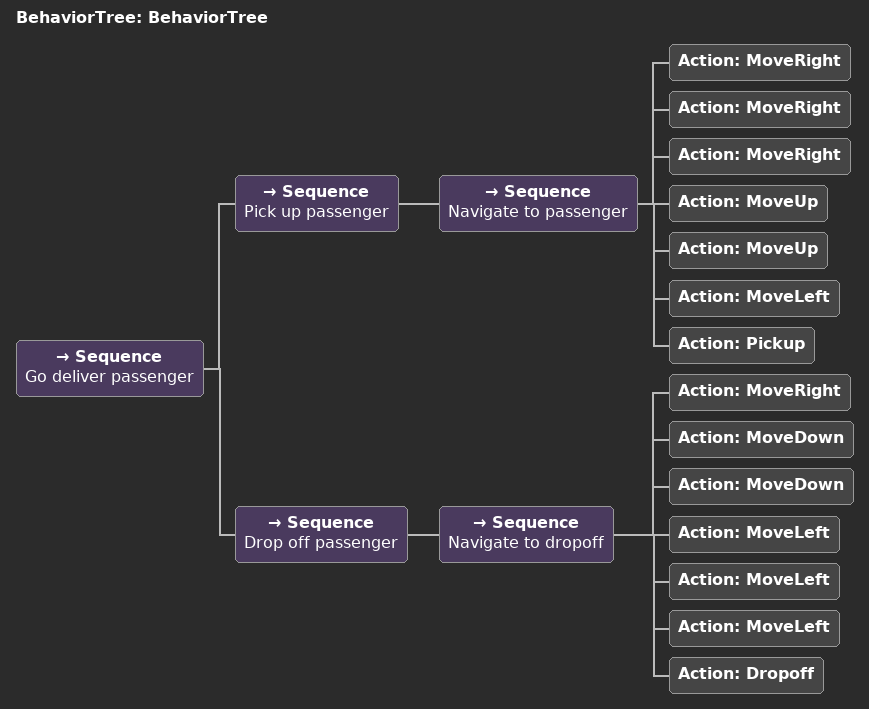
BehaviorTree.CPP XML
<root main_tree_to_execute="BehaviorTree">
    <BehaviorTree ID="BehaviorTree">
        <Sequence name="Go deliver passenger">
            <Sequence name="Pick up passenger">
                <Sequence name="Navigate to passenger">

                    <Action ID="MoveRight"/>
                    <Action ID="MoveRight"/>
                    <Action ID="MoveRight"/>
                    <Action ID="MoveUp"/>
                    <Action ID="MoveUp"/>
                    <Action ID="MoveLeft"/>
                    <Action ID="Pickup"/>

                </Sequence>
            </Sequence>
            <Sequence name="Drop off passenger">
                <Sequence name="Navigate to dropoff">

                    <Action ID="MoveRight"/>
                    <Action ID="MoveDown"/>
                    <Action ID="MoveDown"/>
                    <Action ID="MoveLeft"/>
                    <Action ID="MoveLeft"/>
                    <Action ID="MoveLeft"/>
                    <Action ID="Dropoff"/>

                </Sequence>
            </Sequence>
        </Sequence>
    </BehaviorTree>
</root>
